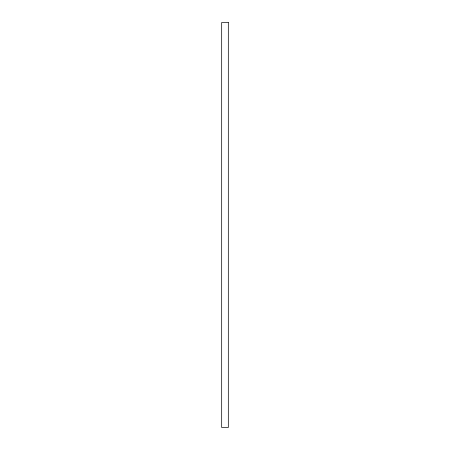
<?xml version="1.0" encoding="UTF-8"?>
<svg xmlns="http://www.w3.org/2000/svg" width="450" height="450" viewBox="0 0 450 450"><rect width="100%" height="100%" fill="white"/><g stroke="black" fill="none" stroke-linecap="round" stroke-linejoin="round"><path stroke-width="0.67" d="M228.319 22.5L221.681 22.5L221.681 427.5L228.319 427.5L228.319 22.5"/></g></svg>
